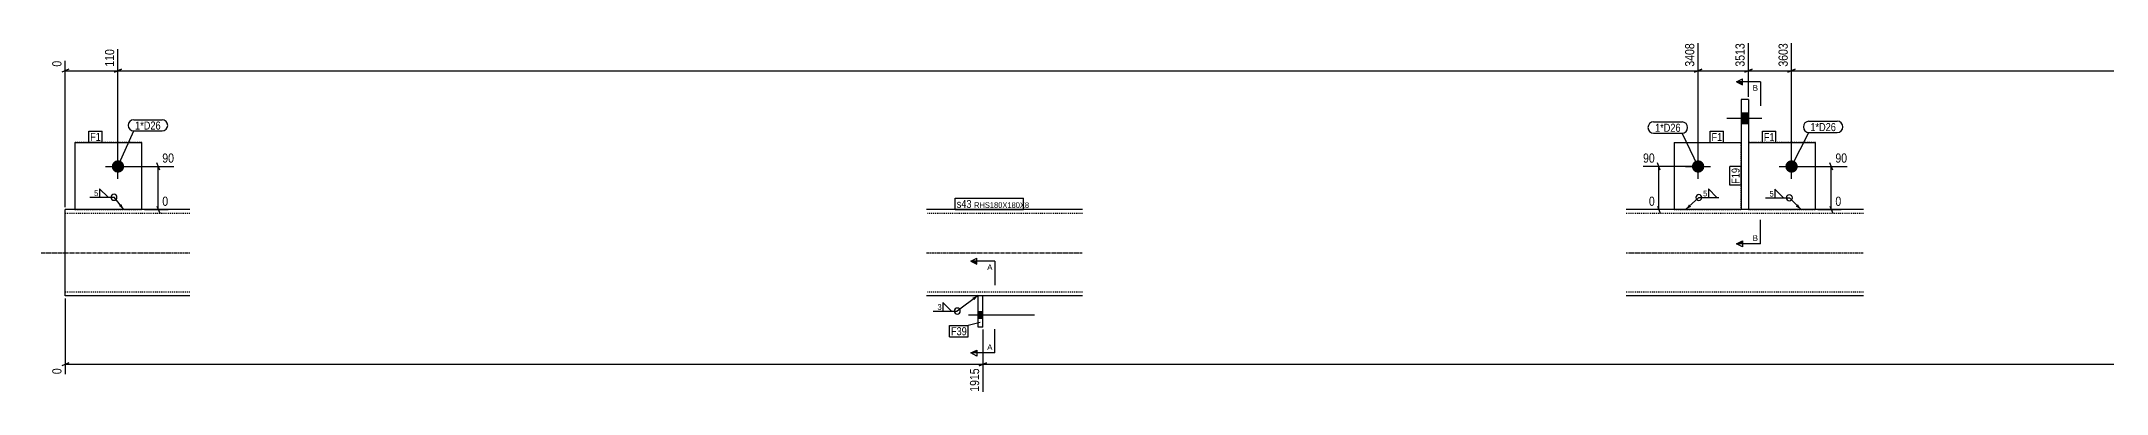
# Model space of a CAD drawing. Header units: millimetres. Extents: x 12 to 50734, y 7 to 1227.
# Drawn here: x 12 to 4322, y 8 to 743 of the extents above; entities that cross this region are included whole.
import ezdxf

# ---------------------------------------------------------------- set-up
doc = ezdxf.new("R2010")
doc.units = ezdxf.units.MM
doc.linetypes.add('DXK_LINE_DOT2', pattern=[3.9198, 1.9599, -1.9599])
doc.linetypes.add('DXK_LINE_DOT3', pattern=[5.9187, 2.979, -0.9799, 0.9799, -0.9799])
for name, color, linetype in [('MÅLSÆTNING', 7, 'Continuous'), ('STÅL', 7, 'Continuous'), ('TEKST', 7, 'Continuous')]:
    doc.layers.add(name, color=color, linetype=linetype)
doc.styles.add('Arial', font='ARIAL.TTF', dxfattribs={"height": 0.2})
doc.styles.add('Arial Narrow', font='ARIALN.TTF', dxfattribs={"height": 0.2})

msp = doc.modelspace()

# ---------------------------------------------------------------- hatches: boundary and pattern name
at = {"layer": 'STÅL', "linetype": 'Continuous'}
for points in [[(3574.5, 570.7), (3574.5, 592.7), (3559.5, 592.7), (3559.5, 570.7)], [(3574.5, 570.7), (3574.5, 592.7), (3559.5, 592.7), (3559.5, 570.7)], [(172, 494.7, -1), (172, 468.7, -1)], [(3469.5, 494.7, -1), (3469.5, 468.7, -1)], [(3664.5, 494.7, -1), (3664.5, 468.7, -1)], [(1967, 178.7), (1967, 164.7), (1977, 164.7), (1977, 178.7)], [(1967, 178.7), (1967, 164.7), (1977, 164.7), (1977, 178.7)]]:
    msp.add_hatch(color=96, dxfattribs=at).paths.add_polyline_path(points)
at = {"layer": 'TEKST', "linetype": 'Continuous'}
for points in [[(179, 403.4), (184.4, 391.7), (174.2, 399.5)], [(3454.8, 397.8), (3443.5, 391.7), (3450.6, 402.5)], [(3677.8, 402.8), (3684.5, 391.7), (3673.4, 398.4)], [(1955.1, 207.9), (1967, 212.9), (1958.9, 202.9)]]:
    msp.add_hatch(color=3, dxfattribs=at).paths.add_polyline_path(points)

# ---------------------------------------------------------------- linework, layer by layer
at = {"layer": 'MÅLSÆTNING', "color": 7, "linetype": 'Continuous'}
for p, q in [((3469.5, 486.7), (3469.5, 738.6)), ((3469.5, 486.7), (3469.5, 738.6)), ((3574.5, 626.7), (3574.5, 738.6)), ((3574.5, 626.7), (3574.5, 738.6)), ((3664.5, 486.7), (3664.5, 738.6)), ((62, 396.7), (62, 702.1)), ((172, 486.7), (172, 726.5)), ((172, 486.7), (172, 726.5)), ((69.5, 684.4), (54.5, 678.4)), ((62, 681.4), (172, 681.4)), ((179.5, 684.4), (164.5, 678.4)), ((164.5, 678.4), (179.5, 684.4)), ((172, 681.4), (3469.5, 681.4)), ((3477, 684.4), (3462, 678.4)), ((3462, 678.4), (3477, 684.4)), ((3469.5, 681.4), (3574.5, 681.4)), ((3582, 684.4), (3567, 678.4)), ((3567, 678.4), (3582, 684.4)), ((3574.5, 681.4), (3664.5, 681.4)), ((3657, 678.4), (3672, 684.4)), ((177, 481.7), (288.9, 481.7)), ((259, 474.2), (253, 489.2)), ((256, 391.7), (256, 481.7)), ((3464.5, 481.7), (3354.6, 481.7)), ((3390.5, 474.2), (3384.5, 489.2)), ((3387.5, 391.7), (3387.5, 481.7)), ((3669.5, 481.7), (3780.4, 481.7)), ((3750.5, 474.2), (3744.5, 489.2)), ((3747.5, 391.7), (3747.5, 481.7)), ((227, 391.7), (276.7, 391.7)), ((253, 399.2), (259, 384.2)), ((3414.5, 391.7), (3366.8, 391.7)), ((3384.5, 399.2), (3390.5, 384.2)), ((3719.5, 391.7), (3768.2, 391.7)), ((3744.5, 399.2), (3750.5, 384.2)), ((62, 206.7), (62, 48.6)), ((1977, 141.7), (1977, 12)), ((1977, 141.7), (1977, 12)), ((69.5, 72.3), (54.5, 66.3)), ((62, 69.3), (1977, 69.3)), ((1984.5, 72.3), (1969.5, 66.3)), ((1969.5, 66.3), (1984.5, 72.3)), ((1977, 69.3), (7421.6, 69.3))]:
    msp.add_line(p, q, dxfattribs=at)
at = {"layer": 'STÅL', "color": 2, "linetype": 'Continuous'}
for p, q in [((3559.5, 621.7), (3559.5, 391.7)), ((3574.5, 621.7), (3559.5, 621.7)), ((3574.5, 621.7), (3574.5, 391.7)), ((82, 531.7), (222, 531.7)), ((82, 531.7), (82, 391.7)), ((222, 391.7), (222, 531.7)), ((3419.5, 531.7), (3559.5, 531.7)), ((3419.5, 531.7), (3419.5, 391.7)), ((3574.5, 531.7), (3714.5, 531.7)), ((3714.5, 391.7), (3714.5, 531.7)), ((322, 391.7), (62, 391.7)), ((62, 227.7), (62, 391.7)), ((2184.5, 391.7), (1859.5, 391.7)), ((3814.5, 391.7), (3319.5, 391.7)), ((62, 211.7), (62, 227.7)), ((322, 211.7), (62, 211.7)), ((2184.5, 211.7), (1859.5, 211.7)), ((1967, 146.7), (1967, 211.7)), ((1977, 146.7), (1977, 211.7)), ((3814.5, 211.7), (3319.5, 211.7)), ((1977, 146.7), (1967, 146.7))]:
    msp.add_line(p, q, dxfattribs=at)
at = {"layer": 'STÅL', "color": 7, "linetype": 'DXK_LINE_DOT2'}
for p, q in [((3574.5, 621.7), (3559.5, 621.7)), ((222, 531.7), (82, 531.7)), ((3419.5, 531.7), (3559.5, 531.7)), ((3559.5, 391.7), (3559.5, 531.7)), ((3574.5, 531.7), (3574.5, 391.7)), ((3714.5, 531.7), (3574.5, 531.7)), ((82, 391.7), (222, 391.7)), ((3419.5, 391.7), (3559.5, 391.7)), ((3574.5, 391.7), (3559.5, 391.7)), ((3574.5, 391.7), (3714.5, 391.7)), ((322, 383.7), (62, 383.7)), ((2184.5, 383.7), (1859.5, 383.7)), ((3814.5, 383.7), (3319.5, 383.7)), ((62, 220.3), (62, 227.7)), ((62, 219.7), (62, 220.3)), ((322, 219.7), (62, 219.7)), ((62, 212.9), (62, 219.7)), ((2184.5, 219.7), (1859.5, 219.7)), ((3814.5, 219.7), (3319.5, 219.7)), ((1977, 211.7), (1967, 211.7))]:
    msp.add_line(p, q, dxfattribs=at)
at = {"layer": 'STÅL', "color": 96, "linetype": 'Continuous'}
for p, q in [((3602.5, 581.7), (3529.5, 581.7)), ((3602.5, 581.7), (3529.5, 581.7)), ((3574.5, 592.7), (3559.5, 592.7)), ((3574.5, 592.7), (3559.5, 592.7)), ((3574.5, 570.7), (3559.5, 570.7)), ((3574.5, 570.7), (3559.5, 570.7)), ((146, 481.7), (198, 481.7)), ((172, 455.7), (172, 507.7)), ((3443.5, 481.7), (3495.5, 481.7)), ((3469.5, 455.7), (3469.5, 507.7)), ((3638.5, 481.7), (3690.5, 481.7)), ((3664.5, 455.7), (3664.5, 507.7)), ((1977, 178.7), (1967, 178.7)), ((1977, 178.7), (1967, 178.7)), ((2084.5, 171.7), (1947, 171.7)), ((2084.5, 171.7), (1947, 171.7)), ((1977, 164.7), (1967, 164.7)), ((1977, 164.7), (1967, 164.7))]:
    msp.add_line(p, q, dxfattribs=at)
at = {"layer": 'STÅL', "color": 7, "linetype": 'DXK_LINE_DOT3'}
for p, q in [((12, 301.7), (322, 301.7)), ((1859.5, 301.7), (2184.5, 301.7)), ((3319.5, 301.7), (3814.5, 301.7))]:
    msp.add_line(p, q, dxfattribs=at)
at = {"layer": 'TEKST', "color": 3, "linetype": 'Continuous'}
for p, q in [((184.4, 391.7), (163.7, 417.5)), ((3684.5, 391.7), (3659.9, 416.4)), ((1967, 212.9), (1923.6, 180.3))]:
    msp.add_line(p, q, dxfattribs=at)
for centre, start, end in [((163.7, 417.5), 90, 270), ((163.7, 417.5), 270, 90), ((3659.9, 416.4), 90, 270), ((3659.9, 416.4), 270, 90), ((1923.6, 180.3), 90, 270), ((1923.6, 180.3), 270, 90)]:
    msp.add_arc(centre, 6.25, start, end, dxfattribs=at)

# ---------------------------------------------------------------- wipeouts: each hides what was drawn before it
at = {"color": 0}
for points in [[(261.1, 558.7), (261.1, 576.2), (207.8, 576.2), (207.8, 558.7)], [(3433, 554.1), (3433, 571.6), (3379.7, 571.6), (3379.7, 554.1)], [(3757, 555.5), (3757, 573), (3703.8, 573), (3703.8, 555.5)], [(131, 419), (131, 433.5), (121.3, 433.5), (121.3, 419)], [(3488.5, 418.5), (3488.5, 433), (3478.9, 433), (3478.9, 418.5)], [(3627.2, 417.9), (3627.2, 432.4), (3617.6, 432.4), (3617.6, 417.9)], [(1943.3, 129.8), (1943.3, 147.3), (1910.3, 147.3), (1910.3, 129.8)]]:
    msp.add_wipeout(points, dxfattribs=at).dxf.layer = 'TEKST'
at = {"color": 0, "linetype": 'Continuous'}
for points in [[(3594.5, 326.5), (3594.5, 339), (3583.4, 339), (3583.4, 326.5)], [(1997, 265.8), (1997, 278.3), (1985.9, 278.3), (1985.9, 265.8)]]:
    msp.add_wipeout(points, dxfattribs=at).dxf.layer = 'TEKST'

# ---------------------------------------------------------------- next in the draw order: hatches: boundary and pattern name
at = {"layer": 'TEKST', "linetype": 'Continuous'}
for points in [[(3562, 326.5), (3562, 320.3), (3549.5, 320.3)], [(1964.5, 284.5), (1964.5, 278.3), (1952, 284.5)]]:
    msp.add_hatch(color=30, dxfattribs=at).paths.add_polyline_path(points)

# ---------------------------------------------------------------- next in the draw order: linework, layer by layer
at = {"layer": 'TEKST', "color": 3, "linetype": 'Continuous'}
for p, q in [((151.4, 417.5), (133.5, 435.3)), ((133.5, 435.3), (133.5, 417.5)), ((3508.9, 417), (3491.1, 434.9)), ((3491.1, 434.9), (3491.1, 417)), ((3647.6, 416.4), (3629.7, 434.2)), ((3629.7, 434.2), (3629.7, 416.4)), ((113.6, 417.5), (163.7, 417.5)), ((133.5, 417.5), (151.4, 417.5)), ((3443.5, 391.7), (3471.1, 417)), ((3471.1, 417), (3512.5, 417)), ((3491.1, 417), (3508.9, 417)), ((3609.8, 416.4), (3659.9, 416.4)), ((3629.7, 416.4), (3647.6, 416.4))]:
    msp.add_line(p, q, dxfattribs=at)
at = {"layer": 'TEKST', "color": 7, "linetype": 'Continuous'}
for p, q in [((3599.5, 320.3), (3599.5, 370.3)), ((3599.5, 320.3), (3549.5, 320.3)), ((2002, 284.5), (1952, 284.5)), ((2002, 284.5), (2002, 234.5))]:
    msp.add_line(p, q, dxfattribs=at)
at = {"layer": 'TEKST', "color": 30, "linetype": 'Continuous'}
for p, q in [((3549.5, 320.3), (3562, 326.5)), ((3562, 314), (3549.5, 320.3)), ((3562, 326.5), (3562, 314)), ((1952, 284.5), (1964.5, 290.8)), ((1952, 284.5), (1964.5, 278.3)), ((1964.5, 278.3), (1964.5, 290.8))]:
    msp.add_line(p, q, dxfattribs=at)
at = {"layer": 'TEKST', "color": 3, "linetype": 'Continuous'}
for start, end in [(90, 270), (270, 90)]:
    msp.add_arc((3471.1, 417), 6.25, start, end, dxfattribs=at)

# ---------------------------------------------------------------- next in the draw order: texts
at = {"layer": 'TEKST', "color": 3, "style": 'Arial Narrow'}
for p in [(122.3, 420), (3479.9, 419.5), (3618.6, 418.9)]:
    msp.add_text('5', height=11.9, dxfattribs=at).set_placement(p)
at = {"layer": 'TEKST', "color": 3, "linetype": 'Continuous', "style": 'Arial'}
for s, p in [('B', (3583.4, 326.5)), ('A', (1985.9, 265.8))]:
    msp.add_text(s, height=11.9, dxfattribs=at).set_placement(p)

# ---------------------------------------------------------------- next in the draw order: wipeouts: each hides what was drawn before it
at = {"color": 0, "linetype": 'Continuous'}
for points, layer in [([(3465.5, 742.6), (3437.5, 742.6), (3437.5, 685.9), (3465.5, 685.9)], 'MÅLSÆTNING'), ([(3570.5, 742.6), (3542.5, 742.6), (3542.5, 685.9), (3570.5, 685.9)], 'MÅLSÆTNING'), ([(3660.5, 742.6), (3632.5, 742.6), (3632.5, 685.9), (3660.5, 685.9)], 'MÅLSÆTNING'), ([(58, 706.1), (30, 706.1), (30, 685.9), (58, 685.9)], 'MÅLSÆTNING'), ([(168, 730.5), (140, 730.5), (140, 685.9), (168, 685.9)], 'MÅLSÆTNING'), ([(292.9, 485.7), (292.9, 513.7), (260.5, 513.7), (260.5, 485.7)], 'MÅLSÆTNING'), ([(3383, 485.7), (3383, 513.7), (3350.6, 513.7), (3350.6, 485.7)], 'MÅLSÆTNING'), ([(3784.4, 485.7), (3784.4, 513.7), (3752, 513.7), (3752, 485.7)], 'MÅLSÆTNING'), ([(280.7, 395.7), (280.7, 423.7), (260.5, 423.7), (260.5, 395.7)], 'MÅLSÆTNING'), ([(3383, 395.7), (3383, 423.7), (3362.8, 423.7), (3362.8, 395.7)], 'MÅLSÆTNING'), ([(3772.2, 395.7), (3772.2, 423.7), (3752, 423.7), (3752, 395.7)], 'MÅLSÆTNING'), ([(58, 64.7), (30, 64.7), (30, 44.6), (58, 44.6)], 'MÅLSÆTNING'), ([(1973, 64.7), (1945, 64.7), (1945, 8), (1973, 8)], 'MÅLSÆTNING'), ([(3594.5, 639.6), (3594.5, 652.1), (3583.4, 652.1), (3583.4, 639.6)], 'TEKST'), ([(1997, 99), (1997, 111.5), (1985.9, 111.5), (1985.9, 99)], 'TEKST')]:
    msp.add_wipeout(points, dxfattribs=at).dxf.layer = layer
at = {"color": 0}
for points in [[(261.1, 558.7), (261.1, 576.2), (207.8, 576.2), (207.8, 558.7)], [(3433, 554.1), (3433, 571.6), (3379.7, 571.6), (3379.7, 554.1)], [(3757, 555.5), (3757, 573), (3703.8, 573), (3703.8, 555.5)], [(136.3, 535.1), (136.3, 552.6), (113.9, 552.6), (113.9, 535.1)], [(3519.8, 534.8), (3519.8, 552.3), (3497.4, 552.3), (3497.4, 534.8)], [(3629, 534.5), (3629, 552), (3606.6, 552), (3606.6, 534.5)], [(3556, 478.6), (3538.5, 478.6), (3538.5, 445.6), (3556, 445.6)], [(1953.2, 395.2), (1953.2, 412.7), (1922.3, 412.7), (1922.3, 395.2)], [(1890.8, 181.8), (1890.8, 196.3), (1881.2, 196.3), (1881.2, 181.8)], [(1943.3, 129.8), (1943.3, 147.3), (1910.3, 147.3), (1910.3, 129.8)]]:
    msp.add_wipeout(points, dxfattribs=at).dxf.layer = 'TEKST'

# ---------------------------------------------------------------- next in the draw order: hatches: boundary and pattern name
at = {"layer": 'TEKST', "linetype": 'Continuous'}
for points in [[(3562, 658.3), (3562, 652.1), (3549.5, 658.3)], [(1964.5, 99), (1964.5, 92.8), (1952, 92.8)]]:
    msp.add_hatch(color=30, dxfattribs=at).paths.add_polyline_path(points)

# ---------------------------------------------------------------- next in the draw order: linework, layer by layer
at = {"layer": 'MÅLSÆTNING', "color": 7, "linetype": 'Continuous'}
for p, q in [((3664.5, 486.7), (3664.5, 738.6)), ((3672, 684.4), (3657, 678.4)), ((3664.5, 681.4), (7102, 681.4))]:
    msp.add_line(p, q, dxfattribs=at)
at = {"layer": 'TEKST', "color": 30, "linetype": 'Continuous'}
for p, q in [((3549.5, 658.3), (3562, 664.6)), ((3549.5, 658.3), (3562, 652.1)), ((3562, 652.1), (3562, 664.6)), ((1952, 92.8), (1964.5, 99)), ((1964.5, 86.5), (1952, 92.8)), ((1964.5, 99), (1964.5, 86.5))]:
    msp.add_line(p, q, dxfattribs=at)
at = {"layer": 'TEKST', "color": 7, "linetype": 'Continuous'}
for p, q in [((3599.5, 658.3), (3549.5, 658.3)), ((3599.5, 658.3), (3599.5, 608.3)), ((204.8, 579.2), (264.1, 579.2)), ((3376.7, 574.6), (3436, 574.6)), ((3700.8, 576), (3760, 576)), ((172, 481.7), (204.8, 555.7)), ((204.8, 555.7), (264.1, 555.7)), ((3376.7, 551.1), (3436, 551.1)), ((3469.5, 481.7), (3436, 551.1)), ((3664.5, 481.7), (3700.8, 552.5)), ((3700.8, 552.5), (3760, 552.5)), ((1907.3, 150.3), (1946.3, 150.3)), ((1907.3, 126.8), (1907.3, 150.3)), ((1971, 156.6), (1946.3, 150.3)), ((1946.3, 126.8), (1946.3, 150.3)), ((2002, 92.8), (2002, 142.8)), ((1907.3, 126.8), (1946.3, 126.8)), ((2002, 92.8), (1952, 92.8))]:
    msp.add_line(p, q, dxfattribs=at)
at = {"layer": 'TEKST', "color": 3, "linetype": 'Continuous'}
for p, q in [((1873.4, 180.3), (1923.6, 180.3)), ((1911.2, 180.3), (1893.4, 198.1)), ((1893.4, 198.1), (1893.4, 180.3)), ((1893.4, 180.3), (1911.2, 180.3))]:
    msp.add_line(p, q, dxfattribs=at)
at = {"layer": 'TEKST', "color": 7, "linetype": 'Continuous'}
for centre, radius, start, end in [((204.8, 567.5), 11.7, 90, 270), ((264.1, 567.5), 11.7, 270, 90), ((3376.7, 562.9), 11.8, 90, 270), ((3436, 562.9), 11.7, 270, 90), ((3700.8, 564.3), 11.7, 90, 270), ((3760, 564.3), 11.8, 270, 90)]:
    msp.add_arc(centre, radius, start, end, dxfattribs=at)

# ---------------------------------------------------------------- next in the draw order: texts
at = {"layer": 'MÅLSÆTNING', "color": 3, "linetype": 'Continuous', "style": 'Arial Narrow'}
for s, height, p in [('3408', 19.09, (3461.5, 689.9)), ('3513', 19.09, (3566.5, 689.9)), ('3603', 19.09, (3656.5, 689.9)), ('0', 19.1, (54, 689.9)), ('110', 19.09, (164, 689.9)), ('0', 19.1, (54, 48.6)), ('1915', 19.09, (1969, 12))]:
    msp.add_text(s, height=height, rotation=90.0002, dxfattribs=at).set_placement(p)
for s, height, p in [('90', 19.09, (264.5, 489.7)), ('90', 19.09, (3354.6, 489.7)), ('90', 19.09, (3756, 489.7)), ('0', 19.1, (264.5, 399.7)), ('0', 19.1, (3366.8, 399.7)), ('0', 19.1, (3756, 399.7))]:
    msp.add_text(s, height=height, dxfattribs=at).set_placement(p)
at = {"layer": 'TEKST', "color": 3, "linetype": 'Continuous', "style": 'Arial'}
for s, p in [('B', (3583.4, 639.6)), ('A', (1985.9, 99))]:
    msp.add_text(s, height=11.9, dxfattribs=at).set_placement(p)
at = {"layer": 'TEKST', "color": 3, "style": 'Arial Narrow'}
for s, height, p in [('1*D26', 16.7, (207.8, 558.7)), ('1*D26', 16.7, (3379.7, 554.1)), ('1*D26', 16.7, (3703.8, 555.5)), ('3', 11.9, (1882.2, 182.8)), ('F39', 16.7, (1910.3, 129.8))]:
    msp.add_text(s, height=height, dxfattribs=at).set_placement(p)

# ---------------------------------------------------------------- next in the draw order: wipeouts: each hides what was drawn before it
at = {"color": 0}
for points in [[(136.3, 535.1), (136.3, 552.6), (113.9, 552.6), (113.9, 535.1)], [(3519.8, 534.8), (3519.8, 552.3), (3497.4, 552.3), (3497.4, 534.8)], [(3629, 534.5), (3629, 552), (3606.6, 552), (3606.6, 534.5)], [(3556, 478.6), (3538.5, 478.6), (3538.5, 445.6), (3556, 445.6)], [(1953.2, 395.2), (1953.2, 412.7), (1922.3, 412.7), (1922.3, 395.2)]]:
    msp.add_wipeout(points, dxfattribs=at).dxf.layer = 'TEKST'

# ---------------------------------------------------------------- next in the draw order: linework, layer by layer
at = {"layer": 'TEKST', "color": 7, "linetype": 'Continuous'}
for p, q in [((110.9, 555.6), (139.3, 555.6)), ((110.9, 532.1), (110.9, 555.6)), ((110.9, 532.1), (139.3, 532.1)), ((139.3, 532.1), (139.3, 555.6)), ((3494.4, 555.3), (3522.8, 555.3)), ((3494.4, 531.8), (3494.4, 555.3)), ((3494.4, 531.8), (3522.8, 531.8)), ((3522.8, 531.8), (3522.8, 555.3)), ((3603.6, 555), (3632, 555)), ((3603.6, 531.5), (3603.6, 555)), ((3603.6, 531.5), (3632, 531.5)), ((3632, 531.5), (3632, 555)), ((3535.5, 442.6), (3535.5, 481.6)), ((3559, 481.6), (3535.5, 481.6)), ((3559, 442.6), (3559, 481.6)), ((3559, 442.6), (3535.5, 442.6)), ((1919.3, 392.2), (1919.3, 415.7))]:
    msp.add_line(p, q, dxfattribs=at)

# ---------------------------------------------------------------- next in the draw order: texts
at = {"layer": 'TEKST', "color": 3, "style": 'Arial Narrow'}
for p in [(113.9, 535.1), (3497.4, 534.8), (3606.6, 534.5)]:
    msp.add_text('F1', height=16.7, dxfattribs=at).set_placement(p)
msp.add_text('F19', height=16.7, rotation=90.0002, dxfattribs=at).set_placement((3556, 445.6))

# ---------------------------------------------------------------- next in the draw order: wipeouts: each hides what was drawn before it
at = {"color": 0}
msp.add_wipeout([(2059, 395.2), (2059, 407.7), (1958.5, 407.7), (1958.5, 395.2)], dxfattribs=at).dxf.layer = 'TEKST'

# ---------------------------------------------------------------- next in the draw order: wipeouts: each hides what was drawn before it
msp.add_wipeout([(2059, 395.2), (2059, 407.7), (1958.5, 407.7), (1958.5, 395.2)], dxfattribs=at).dxf.layer = 'TEKST'

# ---------------------------------------------------------------- next in the draw order: linework, layer by layer
at = {"layer": 'TEKST', "color": 7, "linetype": 'Continuous'}
for p, q in [((1919.3, 415.7), (2062, 415.7)), ((1919.3, 392.2), (2062, 392.2)), ((2062, 392.2), (2062, 415.7))]:
    msp.add_line(p, q, dxfattribs=at)

# ---------------------------------------------------------------- next in the draw order: texts
at = {"layer": 'TEKST', "color": 3, "style": 'Arial Narrow'}
for s, height, p in [('s43', 16.7, (1922.3, 395.2)), ('RHS180X180X8', 11.93, (1958.5, 395.2))]:
    msp.add_text(s, height=height, dxfattribs=at).set_placement(p)

doc.saveas('drawing.dxf')
